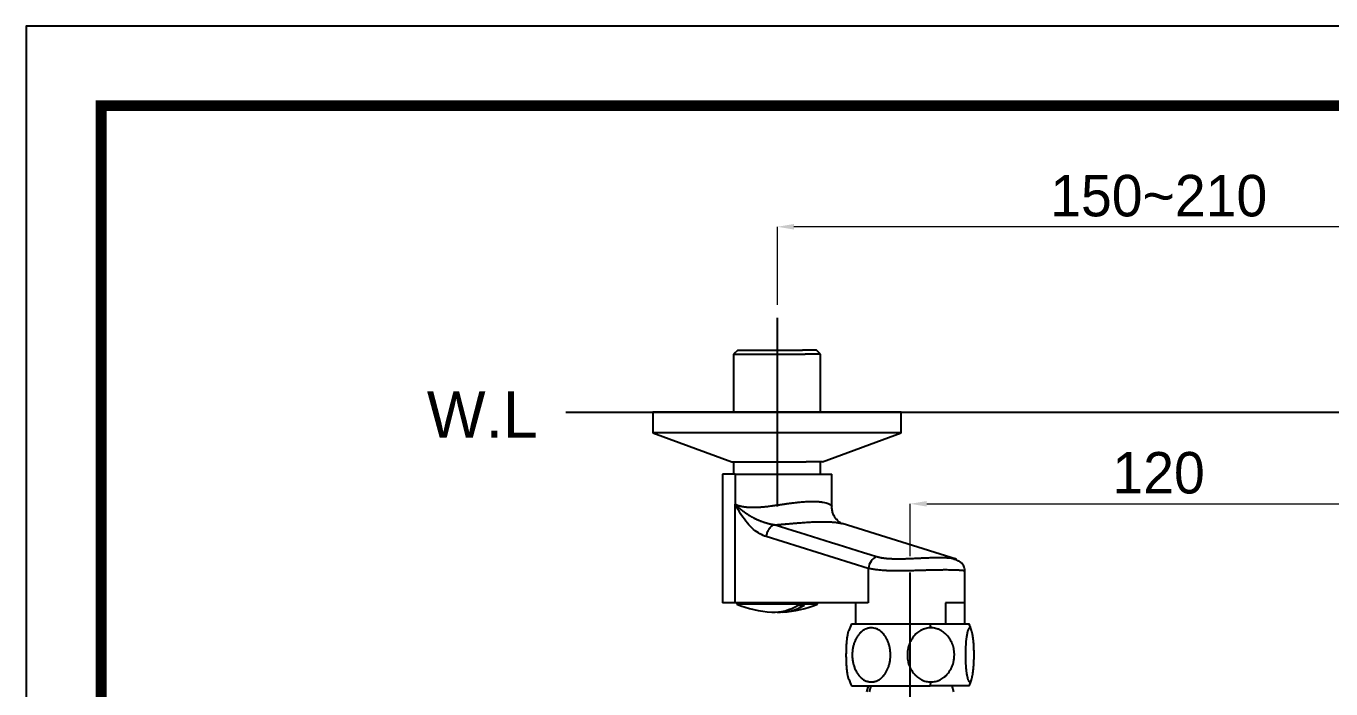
# Model space of a CAD drawing. Extents: x 0 to 1128, y 0 to 827.
# Drawn here: x 0 to 315.2, y 666.8 to 826.8 of the extents above; entities that cross this region are included whole.
import ezdxf

# ---------------------------------------------------------------- set-up
doc = ezdxf.new("R2010")
doc.units = 0
doc.header["$LTSCALE"] = 10
doc.header["$MEASUREMENT"] = 0
doc.header["$PDMODE"] = 3
doc.header["$PDSIZE"] = -10
doc.linetypes.add('CENTER2', pattern=[28.575, 19.05, -3.175, 3.175, -3.175])
doc.layers.get('0').update_dxf_attribs({"linetype": 'CONTINUOUS'})
doc.layers.get('DEFPOINTS').update_dxf_attribs({"linetype": 'CONTINUOUS'})
doc.layers.add('1', color=7, linetype='CONTINUOUS')
doc.layers.add('Cneter', color=1, linetype='CENTER2', lineweight=13)
doc.layers.add('치수선', color=7, linetype='CONTINUOUS', lineweight=20)
doc.styles.add('Daelim Dimension', font='')
doc.styles.get('Daelim Dimension').set_extended_font_data('나눔고딕')
doc.dimstyles.new('DEFAULT', dxfattribs={"dimscale": 2, "dimtxt": 2, "dimasz": 2, "dimexe": 0, "dimexo": 2, "dimgap": 1, "dimtad": 1, "dimdec": 1, "dimzin": 9, "dimdsep": 46, "dimtxsty": 'Daelim Dimension', "dimcen": 0.5, "dimclrd": 252, "dimclre": 252, "dimclrt": 3, "dimadec": 1, "dimazin": 0, "dimtfac": 1, "dimtdec": 1, "dimtix": 1, "dimtmove": 0, "dimatfit": 3, "dimfxl": 1, "dimtolj": 1, "dimtzin": 1, "dimlwd": 9, "dimlwe": 9, "dimarcsym": 0})

# ---------------------------------------------------------------- blocks, each defined once
blk = doc.blocks.new('*D0')
at = {"color": 5, "lineweight": 9, "ltscale": 0.5, "transparency": 16777216}
for p, q in [((181.46, 759.56), (181.46, 778.36)), ((361.68, 778.36), (185.46, 778.36)), ((365.68, 759.56), (365.68, 778.36))]:
    blk.add_line(p, q, dxfattribs=at)
at = {"color": 5, "ltscale": 0.5, "transparency": 16777216}
for points in [[(185.46, 779.03), (185.46, 777.7), (181.46, 778.36)], [(361.68, 779.03), (361.68, 777.7), (365.68, 778.36)]]:
    blk.add_solid(points, dxfattribs=at)
at = {"layer": 'DEFPOINTS', "color": 0, "ltscale": 0.5, "transparency": 16777216}
for p in [(181.46, 778.36), (181.46, 755.56), (365.68, 755.56)]:
    blk.add_point(p, dxfattribs=at)
at = {"color": 7, "lineweight": -3, "ltscale": 0.5, "transparency": 16777216, "insert": (273.57, 785.81), "char_height": 10, "attachment_point": 5, "style": 'Daelim Dimension'}
blk.add_mtext('\\A1;150~210', dxfattribs=at)
blk = doc.blocks.new('*D15')
at = {"color": 5, "lineweight": 9, "ltscale": 0.5, "transparency": 16777216}
for p, q in [((213.54, 698.88), (213.54, 711.49)), ((217.54, 711.49), (329.54, 711.49)), ((333.54, 698.88), (333.54, 711.49))]:
    blk.add_line(p, q, dxfattribs=at)
at = {"color": 5, "ltscale": 0.5, "transparency": 16777216}
for points in [[(217.54, 712.16), (217.54, 710.83), (213.54, 711.49)], [(329.54, 712.16), (329.54, 710.83), (333.54, 711.49)]]:
    blk.add_solid(points, dxfattribs=at)
at = {"layer": 'DEFPOINTS', "color": 0, "ltscale": 0.5, "transparency": 16777216}
for p in [(333.54, 711.49), (213.54, 694.88), (333.54, 694.88)]:
    blk.add_point(p, dxfattribs=at)
at = {"color": 7, "lineweight": -3, "ltscale": 0.5, "transparency": 16777216, "insert": (273.54, 718.92), "char_height": 10, "attachment_point": 5, "style": 'Daelim Dimension'}
blk.add_mtext('\\A1;120', dxfattribs=at)

msp = doc.modelspace()

# ---------------------------------------------------------------- linework, layer by layer
at = {"lineweight": -3, "ltscale": 0.5}
msp.add_line((130.38, 733.62), (814.45, 733.62), dxfattribs=at)
msp.add_lwpolyline([(0, 0), (1128.4, 0), (1128.4, 826.8), (0, 826.8)], close=True, dxfattribs=at)
at = {"color": 5, "linetype": 'ByBlock', "lineweight": -3, "const_width": 2.6}
msp.add_lwpolyline([(18.14, 35.4), (1110.14, 35.4), (1110.14, 807.6), (18.14, 807.6)], close=True, dxfattribs=at)
at = {"layer": '1', "color": 7, "linetype": 'Continuous', "lineweight": -3}
for p, q in [((171.9, 748.62), (170.9, 747.62)), ((170.9, 747.62), (170.9, 733.62)), ((170.9, 747.62), (188.15, 747.62)), ((171.9, 748.62), (187.51, 748.62)), ((190.9, 748.62), (187.51, 748.62)), ((191.9, 747.62), (188.15, 747.62)), ((191.9, 747.62), (190.9, 748.62)), ((191.9, 733.62), (191.9, 747.62)), ((151.4, 733.62), (151.4, 728.62)), ((211.4, 733.62), (151.4, 733.62)), ((211.4, 728.62), (211.4, 733.62)), ((151.4, 728.62), (170.45, 721.62)), ((200.69, 728.62), (151.4, 728.62)), ((192.35, 721.62), (211.4, 728.62)), ((211.4, 728.62), (200.69, 728.62)), ((168.2, 718.62), (168.2, 687.62)), ((171.29, 718.62), (168.2, 718.62)), ((170.45, 721.62), (188.44, 721.62)), ((170.9, 721.62), (170.9, 718.62)), ((171.29, 718.62), (171.29, 711.38)), ((171.29, 718.62), (194.6, 718.62)), ((192.35, 721.62), (188.44, 721.62)), ((191.9, 718.62), (191.9, 721.62)), ((194.6, 710.9), (194.6, 718.62)), ((171.29, 687.62), (171.29, 711.38)), ((224.62, 698.17), (197.1, 706.73)), ((203.43, 695.91), (178.73, 703.6)), ((203.43, 695.91), (203.43, 687.62)), ((226.74, 687.62), (226.74, 695.3)), ((171.29, 687.62), (168.2, 687.62)), ((203.43, 687.62), (171.29, 687.62)), ((171.65, 687.62), (171.65, 687.3)), ((187.67, 687.3), (171.65, 687.3)), ((187.67, 687.3), (187.67, 687.62)), ((191.15, 687.3), (187.67, 687.3)), ((191.15, 687.3), (191.15, 687.62)), ((200.34, 687.62), (200.34, 682.52)), ((222.03, 687.62), (222.03, 682.52)), ((226.74, 687.62), (222.03, 687.62)), ((226.74, 682.52), (226.74, 687.62)), ((199.34, 682.52), (227.74, 682.52)), ((199.34, 667.52), (218.4, 667.52)), ((203.43, 667.52), (202.99, 666.12)), ((204.04, 667.52), (203.63, 666.12)), ((227.74, 667.52), (218.4, 667.52)), ((224.09, 666.12), (223.65, 667.52))]:
    msp.add_line(p, q, dxfattribs=at)
for centre, radius, start, end in [((181.4, 710.32), 25, 247.0455, 267.0069), ((181.4, 710.32), 25, 272.9931, 292.9545), ((216.12, 675.02), 18.38, 155.9148, 161.2698), ((210.96, 675.02), 18.38, 18.7254, 24.0852), ((216.12, 675.02), 18.38, 198.6578, 204.0852), ((210.96, 675.02), 18.38, 335.9148, 341.3405)]:
    msp.add_arc(centre, radius, start, end, dxfattribs=at)
for centre, major_axis, ratio, start_param, end_param in [((205.73, 695.91), (-0.89, -2.86), 0.751168, 3.68543, 4.94199), ((180.64, 710.32), (0, -24.98), 0.642788, 6.249597, 6.656906), ((182.17, 710.32), (0, -24.98), 0.642788, 6.235466, 6.656906), ((181.4, 710.32), (0, 25), 0.642788, 3.516296, 3.542224), ((212.66, 675.02), (0, -18.38), 0.34202, 1.934165, 1.991162), ((212.66, 675.02), (0, -18.38), 0.34202, 1.150431, 1.207428)]:
    msp.add_ellipse(centre, major_axis=major_axis, ratio=ratio, start_param=start_param, end_param=end_param, dxfattribs=at)
for points, knots in [([(171.29, 711.38), (171.3, 711.37), (171.32, 711.36), (171.35, 711.35), (171.38, 711.34), (171.42, 711.32), (171.45, 711.31), (171.48, 711.3), (171.51, 711.28), (171.55, 711.27), (171.58, 711.26), (171.61, 711.25), (171.64, 711.24), (171.68, 711.22), (171.71, 711.21), (171.74, 711.2), (171.78, 711.19), (171.81, 711.18), (171.84, 711.17), (171.88, 711.15), (171.91, 711.14), (171.95, 711.13), (171.98, 711.12), (172.02, 711.11), (172.05, 711.1), (172.09, 711.09), (172.12, 711.08), (172.16, 711.07), (172.19, 711.06), (172.23, 711.05), (172.26, 711.04), (172.3, 711.03), (172.33, 711.02), (172.37, 711.01), (172.41, 711), (172.44, 710.99), (172.48, 710.98), (172.52, 710.97), (172.55, 710.96), (172.59, 710.96), (172.63, 710.95), (172.66, 710.94), (172.7, 710.93), (172.74, 710.92), (172.78, 710.91), (172.81, 710.91), (172.85, 710.9), (172.89, 710.89), (172.93, 710.88), (172.97, 710.87), (173.01, 710.87), (173.04, 710.86), (173.08, 710.85), (173.12, 710.85), (173.16, 710.84), (173.2, 710.83), (173.24, 710.83), (173.28, 710.82), (173.32, 710.81), (173.36, 710.81), (173.4, 710.8), (173.44, 710.79), (173.48, 710.79), (173.52, 710.78), (173.56, 710.78), (173.6, 710.77), (173.64, 710.77), (173.68, 710.76), (173.72, 710.75), (173.76, 710.75), (173.81, 710.74), (173.85, 710.74), (173.89, 710.74), (173.93, 710.73), (173.97, 710.73), (174.01, 710.72), (174.06, 710.72), (174.1, 710.71), (174.14, 710.71), (174.18, 710.71), (174.23, 710.7), (174.27, 710.7), (174.31, 710.7), (174.35, 710.69), (174.4, 710.69), (174.44, 710.69), (174.48, 710.68), (174.53, 710.68), (174.57, 710.68), (174.61, 710.67), (174.66, 710.67), (174.7, 710.67), (174.75, 710.67), (174.79, 710.67), (174.84, 710.66), (174.88, 710.66), (174.92, 710.66), (175.07, 710.65), (175.32, 710.65), (175.69, 710.65), (176.08, 710.66), (176.48, 710.67), (176.91, 710.69), (177.35, 710.72), (177.82, 710.76), (178.3, 710.8), (178.8, 710.85), (179.32, 710.91), (179.73, 710.97), (180.04, 711.01), (180.25, 711.03), (180.49, 711.07), (180.76, 711.11), (181.07, 711.15), (181.4, 711.2), (181.77, 711.25), (182.16, 711.3), (182.53, 711.36), (182.85, 711.41), (183.12, 711.44), (183.38, 711.48), (183.63, 711.52), (183.86, 711.55), (184.09, 711.58), (184.31, 711.61), (184.52, 711.64), (184.72, 711.67), (184.9, 711.69), (185.08, 711.71), (185.4, 711.75), (185.85, 711.81), (186.43, 711.87), (186.99, 711.93), (187.53, 711.98), (188.05, 712.01), (188.54, 712.04), (189.01, 712.07), (189.46, 712.08), (190.07, 712.08), (190.83, 712.07), (191.7, 712), (192.49, 711.89), (193.02, 711.78), (193.33, 711.69), (193.5, 711.64), (193.67, 711.58), (193.84, 711.51), (194, 711.44), (194.12, 711.38), (194.21, 711.33), (194.27, 711.29), (194.32, 711.26), (194.36, 711.23), (194.4, 711.19), (194.44, 711.17), (194.47, 711.14), (194.49, 711.11), (194.51, 711.09), (194.53, 711.07), (194.54, 711.05), (194.56, 711.03), (194.57, 711.01), (194.57, 710.99), (194.59, 710.97), (194.6, 710.94), (194.6, 710.91), (194.6, 710.9), (194.6, 710.89)], [0, 0, 0, 0, 0.001557, 0.003113, 0.004669, 0.006226, 0.007782, 0.009337, 0.010893, 0.012449, 0.014004, 0.015559, 0.017114, 0.01867, 0.020225, 0.02178, 0.023335, 0.024889, 0.026444, 0.027999, 0.029554, 0.031108, 0.032663, 0.034218, 0.035773, 0.037328, 0.038882, 0.040437, 0.041992, 0.043547, 0.045102, 0.046657, 0.048213, 0.049768, 0.051324, 0.052879, 0.054435, 0.055991, 0.057547, 0.059103, 0.060659, 0.062216, 0.063773, 0.06533, 0.066887, 0.068444, 0.070002, 0.07156, 0.073118, 0.074676, 0.076235, 0.077794, 0.079353, 0.080913, 0.082473, 0.084033, 0.085593, 0.087154, 0.088715, 0.090277, 0.091839, 0.093401, 0.094964, 0.096527, 0.098091, 0.099655, 0.101219, 0.102784, 0.104349, 0.105915, 0.107481, 0.109048, 0.110615, 0.112182, 0.11375, 0.115319, 0.116888, 0.118458, 0.120028, 0.121599, 0.12317, 0.124742, 0.126315, 0.127888, 0.129462, 0.131036, 0.132611, 0.134187, 0.135763, 0.13734, 0.138917, 0.140495, 0.142074, 0.143654, 0.145234, 0.146815, 0.148397, 0.149979, 0.162238, 0.174936, 0.188076, 0.201664, 0.215701, 0.230192, 0.245139, 0.260544, 0.27641, 0.292739, 0.309533, 0.315149, 0.321726, 0.329266, 0.337768, 0.347232, 0.357658, 0.369046, 0.381396, 0.394709, 0.403411, 0.411818, 0.41993, 0.427748, 0.435272, 0.4425, 0.449434, 0.456073, 0.462418, 0.468468, 0.474224, 0.479686, 0.499317, 0.518591, 0.53751, 0.556076, 0.574293, 0.592164, 0.609692, 0.626881, 0.643735, 0.68211, 0.722208, 0.764068, 0.807723, 0.818938, 0.831331, 0.844903, 0.859655, 0.875586, 0.892697, 0.900799, 0.908555, 0.915965, 0.923029, 0.929746, 0.936117, 0.942142, 0.94782, 0.953152, 0.958138, 0.962778, 0.967071, 0.971019, 0.97462, 0.977874, 0.987653, 0.997276, 1, 1, 1, 1]), ([(180.68, 706.4), (180.66, 706.4), (180.62, 706.41), (180.57, 706.41), (180.51, 706.42), (180.46, 706.43), (180.4, 706.44), (180.35, 706.45), (180.29, 706.46), (180.24, 706.47), (180.18, 706.48), (180.13, 706.49), (180.08, 706.5), (180.02, 706.51), (179.97, 706.52), (179.91, 706.53), (179.86, 706.54), (179.81, 706.55), (179.75, 706.57), (179.7, 706.58), (179.65, 706.59), (179.59, 706.6), (179.54, 706.61), (179.49, 706.63), (179.43, 706.64), (179.38, 706.65), (179.33, 706.67), (179.27, 706.68), (179.22, 706.69), (179.17, 706.71), (179.12, 706.72), (179.06, 706.74), (179.01, 706.75), (178.96, 706.76), (178.91, 706.78), (178.86, 706.79), (178.8, 706.81), (178.75, 706.82), (178.7, 706.84), (178.65, 706.86), (178.6, 706.87), (178.55, 706.89), (178.5, 706.9), (178.45, 706.92), (178.39, 706.94), (178.34, 706.95), (178.29, 706.97), (178.24, 706.98), (178.19, 707), (178.14, 707.02), (178.09, 707.04), (178.04, 707.05), (177.99, 707.07), (177.94, 707.09), (177.89, 707.11), (177.84, 707.12), (177.79, 707.14), (177.75, 707.16), (177.7, 707.18), (177.65, 707.2), (177.6, 707.22), (177.55, 707.23), (177.5, 707.25), (177.45, 707.27), (177.41, 707.29), (177.36, 707.31), (177.31, 707.33), (177.26, 707.35), (177.21, 707.37), (177.17, 707.39), (177.12, 707.41), (177.07, 707.43), (177.02, 707.45), (176.98, 707.47), (176.93, 707.49), (176.88, 707.51), (176.84, 707.53), (176.79, 707.55), (176.74, 707.57), (176.7, 707.59), (176.65, 707.61), (176.61, 707.63), (176.56, 707.65), (176.51, 707.67), (176.47, 707.7), (176.42, 707.72), (176.38, 707.74), (176.33, 707.76), (176.29, 707.78), (176.24, 707.8), (176.2, 707.82), (176.15, 707.85), (176.11, 707.87), (176.07, 707.89), (176.02, 707.91), (175.98, 707.93), (175.93, 707.96), (175.86, 707.99), (175.75, 708.05), (175.61, 708.13), (175.46, 708.21), (175.3, 708.29), (175.14, 708.39), (174.97, 708.48), (174.79, 708.59), (174.6, 708.7), (174.4, 708.83), (174.2, 708.96), (174, 709.09), (173.8, 709.23), (173.6, 709.37), (173.42, 709.51), (173.23, 709.64), (173.08, 709.76), (172.95, 709.86), (172.85, 709.94), (172.75, 710.02), (172.65, 710.1), (172.55, 710.19), (172.45, 710.27), (172.36, 710.35), (172.26, 710.44), (172.17, 710.52), (172.07, 710.61), (171.98, 710.69), (171.89, 710.78), (171.8, 710.86), (171.71, 710.95), (171.63, 711.03), (171.54, 711.12), (171.46, 711.2), (171.37, 711.29), (171.32, 711.35), (171.29, 711.38)], [0, 0, 0, 0, 0.005104, 0.010203, 0.015297, 0.020387, 0.025472, 0.030552, 0.035627, 0.040698, 0.045763, 0.050823, 0.055878, 0.060928, 0.065972, 0.071011, 0.076045, 0.081073, 0.086096, 0.091113, 0.096125, 0.101132, 0.106133, 0.111128, 0.116118, 0.121102, 0.126081, 0.131053, 0.13602, 0.140981, 0.145937, 0.150886, 0.155829, 0.160767, 0.165698, 0.170624, 0.175543, 0.180456, 0.185363, 0.190263, 0.195157, 0.200045, 0.204927, 0.209802, 0.21467, 0.219532, 0.224387, 0.229236, 0.234079, 0.238914, 0.243743, 0.248565, 0.253381, 0.258189, 0.262991, 0.267786, 0.272574, 0.277355, 0.28213, 0.286897, 0.291657, 0.29641, 0.301156, 0.305895, 0.310627, 0.315351, 0.320069, 0.324779, 0.329482, 0.334178, 0.338867, 0.343548, 0.348222, 0.352888, 0.357547, 0.362199, 0.366843, 0.37148, 0.376109, 0.380731, 0.385345, 0.389952, 0.394551, 0.399142, 0.403725, 0.408301, 0.412869, 0.417429, 0.421982, 0.426526, 0.431063, 0.435592, 0.440113, 0.444626, 0.449131, 0.453627, 0.458116, 0.462597, 0.476536, 0.491325, 0.506971, 0.523479, 0.540853, 0.559099, 0.578223, 0.598229, 0.619124, 0.642432, 0.665322, 0.687789, 0.709827, 0.731431, 0.752597, 0.773319, 0.785683, 0.798003, 0.810277, 0.822505, 0.834686, 0.846819, 0.858903, 0.870939, 0.882926, 0.894863, 0.906752, 0.91859, 0.930378, 0.942114, 0.953798, 0.96543, 0.977008, 0.988532, 1, 1, 1, 1]), ([(196.83, 706.81), (196.83, 706.81), (196.82, 706.82), (196.62, 706.93), (196.25, 707.2), (195.79, 707.64), (195.33, 708.26), (194.93, 709.03), (194.67, 709.92), (194.61, 710.56), (194.6, 710.89)], [0, 0, 0, 0, 0.060715, 0.210571, 0.352909, 0.489644, 0.622333, 0.751804, 0.877989, 1, 1, 1, 1]), ([(180.68, 706.4), (180.55, 706.35), (180.44, 706.29), (180.2, 706.15), (180.09, 706.07), (179.87, 705.89), (179.77, 705.79), (179.57, 705.57), (179.48, 705.45), (179.3, 705.21), (179.22, 705.07), (179.08, 704.8), (179.01, 704.66), (178.9, 704.36), (178.85, 704.21), (178.78, 703.91), (178.75, 703.75), (178.73, 703.6)], [0, 0, 0, 0, 0.125, 0.125, 0.25, 0.25, 0.375, 0.375, 0.5, 0.5, 0.625, 0.625, 0.75, 0.75, 0.875, 0.875, 1, 1, 1, 1]), ([(180.68, 706.4), (180.7, 706.4), (180.74, 706.4), (180.8, 706.41), (180.85, 706.41), (180.91, 706.42), (180.97, 706.42), (181.03, 706.43), (181.09, 706.43), (181.14, 706.43), (181.2, 706.44), (181.26, 706.44), (181.31, 706.45), (181.36, 706.45), (181.42, 706.46), (181.47, 706.46), (181.53, 706.47), (181.58, 706.47), (181.63, 706.47), (181.68, 706.48), (181.73, 706.48), (181.78, 706.49), (181.83, 706.49), (181.88, 706.49), (181.93, 706.5), (181.98, 706.5), (182.02, 706.51), (182.07, 706.51), (182.12, 706.51), (182.16, 706.52), (182.21, 706.52), (182.25, 706.53), (182.3, 706.53), (182.34, 706.53), (182.39, 706.54), (182.43, 706.54), (182.47, 706.54), (182.51, 706.55), (182.55, 706.55), (182.59, 706.55), (182.63, 706.56), (182.67, 706.56), (182.71, 706.57), (182.75, 706.57), (182.79, 706.57), (182.83, 706.57), (182.86, 706.58), (182.9, 706.58), (182.93, 706.58), (182.97, 706.59), (183, 706.59), (183.04, 706.59), (183.07, 706.6), (183.1, 706.6), (183.14, 706.6), (183.17, 706.6), (183.2, 706.61), (183.23, 706.61), (183.26, 706.61), (183.29, 706.61), (183.32, 706.62), (183.35, 706.62), (183.38, 706.62), (183.41, 706.62), (183.43, 706.63), (183.46, 706.63), (183.48, 706.63), (183.51, 706.63), (183.54, 706.64), (183.56, 706.64), (183.58, 706.64), (183.61, 706.64), (183.63, 706.64), (183.65, 706.65), (183.67, 706.65), (183.7, 706.65), (183.72, 706.65), (183.74, 706.65), (183.76, 706.66), (183.77, 706.66), (183.79, 706.66), (183.81, 706.66), (183.83, 706.66), (183.85, 706.66), (183.86, 706.66), (183.88, 706.67), (183.89, 706.67), (183.91, 706.67), (183.92, 706.67), (183.94, 706.67), (183.95, 706.67), (183.96, 706.67), (183.97, 706.67), (183.99, 706.68), (184, 706.68), (184.01, 706.68), (184.02, 706.68), (184.11, 706.69), (184.29, 706.7), (184.54, 706.72), (184.79, 706.74), (185.04, 706.77), (185.28, 706.79), (185.51, 706.81), (185.74, 706.82), (185.96, 706.84), (186.17, 706.86), (186.38, 706.88), (186.59, 706.89), (186.79, 706.91), (186.98, 706.92), (187.34, 706.95), (187.87, 706.99), (188.54, 707.04), (189.18, 707.07), (189.8, 707.11), (190.38, 707.13), (190.94, 707.15), (191.47, 707.17), (191.98, 707.18), (192.52, 707.18), (193.09, 707.18), (193.67, 707.16), (194.23, 707.14), (194.77, 707.1), (195.27, 707.06), (195.74, 707), (196.13, 706.95), (196.46, 706.89), (196.68, 706.84), (196.8, 706.81), (196.83, 706.8)], [0, 0, 0, 0, 0.002987, 0.005948, 0.008881, 0.011786, 0.014665, 0.017516, 0.02034, 0.023137, 0.025906, 0.028649, 0.031364, 0.034053, 0.036714, 0.039348, 0.041955, 0.044536, 0.047089, 0.049615, 0.052114, 0.054587, 0.057032, 0.059451, 0.061843, 0.064208, 0.066546, 0.068857, 0.071141, 0.073399, 0.07563, 0.077835, 0.080012, 0.082163, 0.084288, 0.086385, 0.088456, 0.090501, 0.092519, 0.09451, 0.096475, 0.098413, 0.100325, 0.10221, 0.104069, 0.105901, 0.107707, 0.109486, 0.111239, 0.112965, 0.114666, 0.116339, 0.117987, 0.119607, 0.121202, 0.12277, 0.124312, 0.125828, 0.127317, 0.12878, 0.130217, 0.131627, 0.133011, 0.134369, 0.135701, 0.137006, 0.138285, 0.139538, 0.140765, 0.141965, 0.14314, 0.144288, 0.14541, 0.146506, 0.147575, 0.148619, 0.149636, 0.150627, 0.151592, 0.152531, 0.153443, 0.15433, 0.155191, 0.156025, 0.156833, 0.157615, 0.158371, 0.159101, 0.159805, 0.160483, 0.161135, 0.16176, 0.16236, 0.162934, 0.163481, 0.164002, 0.164498, 0.164967, 0.17784, 0.190454, 0.20281, 0.214911, 0.226756, 0.238347, 0.249686, 0.260772, 0.271607, 0.282191, 0.292525, 0.30261, 0.312447, 0.322035, 0.357994, 0.393068, 0.427273, 0.460619, 0.493119, 0.524665, 0.555966, 0.587031, 0.617866, 0.657525, 0.698017, 0.73936, 0.781573, 0.824681, 0.868706, 0.913671, 0.948306, 0.986004, 1, 1, 1, 1]), ([(196.83, 706.8), (196.89, 706.79), (196.99, 706.76), (197.08, 706.73), (197.11, 706.72)], [0, 0, 0, 0, 0.593097, 1, 1, 1, 1]), ([(224.62, 698.16), (224.62, 698.16), (224.61, 698.17), (224.58, 698.18), (224.52, 698.19), (224.4, 698.22), (224.25, 698.24), (224.1, 698.27), (223.98, 698.28), (223.86, 698.3), (223.74, 698.31), (223.61, 698.33), (223.49, 698.34), (223.28, 698.36), (222.96, 698.39), (222.52, 698.41), (222.05, 698.44), (221.54, 698.45), (221.02, 698.46), (220.48, 698.47), (219.91, 698.46), (219.3, 698.45), (218.65, 698.44), (217.96, 698.41), (217.23, 698.39), (216.57, 698.36), (215.99, 698.33), (215.47, 698.3), (214.89, 698.28), (214.35, 698.25), (213.88, 698.23), (213.5, 698.21), (213.17, 698.2), (212.88, 698.19), (212.63, 698.18), (212.42, 698.17), (212.26, 698.17), (212.08, 698.16), (211.87, 698.16), (211.63, 698.15), (211.4, 698.15), (211.19, 698.15), (210.99, 698.14), (210.81, 698.14), (210.64, 698.14), (210.48, 698.14), (210.31, 698.14), (210.15, 698.14), (209.99, 698.15), (209.84, 698.15), (209.7, 698.15), (209.57, 698.15), (209.45, 698.16), (209.31, 698.16), (209.14, 698.17), (208.95, 698.18), (208.74, 698.19), (208.51, 698.2), (208.24, 698.22), (207.92, 698.25), (207.59, 698.28), (207.27, 698.32), (206.98, 698.36), (206.77, 698.39), (206.64, 698.41), (206.57, 698.43), (206.51, 698.44), (206.44, 698.45), (206.38, 698.46), (206.31, 698.47), (206.25, 698.49), (206.19, 698.5), (206.12, 698.52), (206.06, 698.53), (206, 698.54), (205.93, 698.56), (205.87, 698.58), (205.81, 698.59), (205.75, 698.61), (205.68, 698.62), (205.62, 698.64), (205.56, 698.66), (205.5, 698.68), (205.44, 698.69), (205.4, 698.71), (205.38, 698.71)], [0, 0, 0, 0, 0.002276, 0.013254, 0.030789, 0.054929, 0.085741, 0.099959, 0.113571, 0.126573, 0.138963, 0.150737, 0.16189, 0.172421, 0.203969, 0.234798, 0.264885, 0.294213, 0.322767, 0.35053, 0.378292, 0.406845, 0.436173, 0.46626, 0.49709, 0.528639, 0.547476, 0.568213, 0.590832, 0.615313, 0.631539, 0.646093, 0.658986, 0.670225, 0.679818, 0.687773, 0.694094, 0.698787, 0.708731, 0.718123, 0.726966, 0.735262, 0.743014, 0.750222, 0.75689, 0.763018, 0.76997, 0.7766, 0.78291, 0.788899, 0.794569, 0.799921, 0.804954, 0.809671, 0.817183, 0.825385, 0.834275, 0.843851, 0.854112, 0.87003, 0.885305, 0.899944, 0.913954, 0.927339, 0.930573, 0.933829, 0.937109, 0.94041, 0.943735, 0.947082, 0.950451, 0.953844, 0.957258, 0.960696, 0.964156, 0.967638, 0.971144, 0.974672, 0.978222, 0.981795, 0.985391, 0.989009, 0.99265, 0.996314, 1, 1, 1, 1]), ([(222.43, 698.71), (222.44, 698.71), (222.46, 698.7), (222.49, 698.69), (222.52, 698.68), (222.55, 698.67), (222.58, 698.67), (222.61, 698.66), (222.64, 698.65), (222.67, 698.64), (222.7, 698.63), (222.72, 698.62), (222.75, 698.61), (222.78, 698.6), (222.81, 698.59), (222.84, 698.59), (222.87, 698.58), (222.9, 698.57), (222.92, 698.56), (222.95, 698.55), (222.98, 698.54), (223.01, 698.54), (223.03, 698.53), (223.06, 698.52), (223.09, 698.51), (223.12, 698.5), (223.14, 698.5), (223.17, 698.49), (223.19, 698.48), (223.22, 698.47), (223.25, 698.47), (223.27, 698.46), (223.3, 698.45), (223.32, 698.45), (223.35, 698.44), (223.37, 698.43), (223.4, 698.42), (223.42, 698.42), (223.45, 698.41), (223.47, 698.4), (223.49, 698.4), (223.52, 698.39), (223.54, 698.38), (223.56, 698.38), (223.59, 698.37), (223.61, 698.37), (223.63, 698.36), (223.65, 698.35), (223.68, 698.35), (223.7, 698.34), (223.72, 698.34), (223.74, 698.33), (223.76, 698.33), (223.78, 698.32), (223.81, 698.31), (223.83, 698.31), (223.85, 698.3), (223.87, 698.3), (223.89, 698.29), (223.91, 698.29), (223.93, 698.28), (223.95, 698.28), (223.96, 698.27), (223.98, 698.27), (224, 698.27), (224.02, 698.26), (224.04, 698.26), (224.06, 698.25), (224.07, 698.25), (224.09, 698.24), (224.11, 698.24), (224.13, 698.24), (224.14, 698.23), (224.16, 698.23), (224.18, 698.22), (224.19, 698.22), (224.25, 698.21), (224.34, 698.19), (224.46, 698.17), (224.55, 698.15), (224.62, 698.14), (224.66, 698.14), (224.66, 698.15), (224.64, 698.16), (224.62, 698.16)], [0, 0, 0, 0, 0.006296, 0.012598, 0.018905, 0.025217, 0.031535, 0.037859, 0.044188, 0.050523, 0.056863, 0.063209, 0.06956, 0.075917, 0.082279, 0.088647, 0.09502, 0.101399, 0.107784, 0.114174, 0.12057, 0.126971, 0.133378, 0.139791, 0.146209, 0.152633, 0.159062, 0.165497, 0.171938, 0.178384, 0.184836, 0.191293, 0.197756, 0.204225, 0.210699, 0.217179, 0.223665, 0.230156, 0.236653, 0.243156, 0.249664, 0.256178, 0.262698, 0.269224, 0.275756, 0.282293, 0.288837, 0.295386, 0.301941, 0.308503, 0.31507, 0.321643, 0.328223, 0.334809, 0.341401, 0.347999, 0.354603, 0.361214, 0.367831, 0.374454, 0.381084, 0.38772, 0.394362, 0.401011, 0.407666, 0.414329, 0.420997, 0.427672, 0.434354, 0.441043, 0.447738, 0.45444, 0.461149, 0.467865, 0.474587, 0.481317, 0.488053, 0.549741, 0.61553, 0.68546, 0.759585, 0.837949, 0.920604, 1, 1, 1, 1]), ([(226.74, 695.29), (226.74, 695.4), (226.73, 695.6), (226.67, 696.01), (226.5, 696.5), (226.2, 696.96), (225.73, 697.41), (225.01, 697.81), (223.96, 698.19), (223.06, 698.5), (222.54, 698.66)], [0, 0, 0, 0, 0.032584, 0.066437, 0.14291, 0.236869, 0.35066, 0.533144, 0.749428, 1, 1, 1, 1]), ([(226.74, 695.29), (226.74, 695.3), (226.74, 695.3), (226.73, 695.3), (226.73, 695.3), (226.71, 695.3), (226.71, 695.3), (226.7, 695.3), (226.7, 695.3), (226.7, 695.31), (226.7, 695.31), (226.7, 695.31), (226.7, 695.31), (226.7, 695.31), (226.7, 695.31), (226.7, 695.31), (226.7, 695.31), (226.7, 695.31), (226.69, 695.31), (226.69, 695.31), (226.67, 695.31), (226.65, 695.31), (226.62, 695.32), (226.6, 695.33), (226.54, 695.33), (226.5, 695.34), (226.41, 695.35), (226.36, 695.36), (226.22, 695.37), (226.15, 695.38), (225.96, 695.39), (225.85, 695.4), (225.65, 695.42), (225.58, 695.42), (225.47, 695.43), (225.41, 695.43), (225.34, 695.44), (225.31, 695.44), (225.29, 695.44), (225.28, 695.44), (225.27, 695.44), (225.27, 695.44), (225.27, 695.44), (225.27, 695.44), (225.27, 695.44), (225.27, 695.44), (225.27, 695.44), (225.27, 695.44), (225.04, 695.45), (224.8, 695.47), (224.28, 695.49), (224.01, 695.5), (223.46, 695.51), (223.18, 695.51), (222.6, 695.52), (222.32, 695.52), (221.74, 695.52), (221.43, 695.52), (220.76, 695.51), (220.41, 695.51), (219.65, 695.5), (219.25, 695.49), (218.61, 695.47), (218.39, 695.47), (218.05, 695.46), (217.88, 695.45), (217.68, 695.45), (217.58, 695.44), (217.52, 695.44), (217.5, 695.44), (217.49, 695.44), (217.48, 695.44), (217.48, 695.44), (217.47, 695.44), (217.47, 695.44), (217.47, 695.44), (217.47, 695.44), (217.47, 695.44), (217.47, 695.44), (217.12, 695.43), (216.77, 695.42), (216.12, 695.4), (215.81, 695.39), (215.22, 695.38), (214.95, 695.37), (214.44, 695.36), (214.2, 695.35), (213.77, 695.34), (213.57, 695.33), (213.21, 695.33), (213.05, 695.32), (212.77, 695.31), (212.65, 695.31), (212.5, 695.31), (212.46, 695.31), (212.4, 695.31), (212.37, 695.31), (212.34, 695.31), (212.32, 695.31), (212.32, 695.31), (212.31, 695.31), (212.31, 695.31), (212.31, 695.31), (212.31, 695.31), (212.31, 695.31), (212.31, 695.31), (212.31, 695.31), (212.31, 695.31), (212.31, 695.31), (211.83, 695.3), (211.36, 695.29), (210.46, 695.29), (210.03, 695.3), (209.21, 695.31), (208.82, 695.32), (208.26, 695.34), (208.08, 695.35), (207.81, 695.36), (207.68, 695.37), (207.53, 695.38), (207.46, 695.38), (207.42, 695.38), (207.41, 695.38), (207.4, 695.38), (207.39, 695.38), (207.39, 695.38), (207.39, 695.38), (207.39, 695.38), (207.39, 695.38), (207.01, 695.41), (206.63, 695.44), (205.92, 695.5), (205.57, 695.54), (204.91, 695.63), (204.59, 695.68), (203.99, 695.79), (203.7, 695.85), (203.43, 695.91)], [0, 0, 0, 0, 0.010118, 0.010118, 0.020219, 0.025269, 0.027794, 0.029057, 0.029688, 0.030004, 0.030162, 0.030241, 0.03028, 0.0303, 0.03031, 0.030314, 0.030314, 0.030319, 0.030319, 0.050521, 0.050521, 0.070723, 0.070723, 0.090924, 0.090924, 0.111126, 0.111126, 0.131328, 0.131328, 0.151529, 0.151529, 0.171731, 0.171731, 0.181832, 0.181832, 0.186882, 0.189408, 0.19067, 0.191302, 0.191617, 0.191775, 0.191854, 0.191893, 0.191913, 0.191923, 0.191928, 0.191928, 0.191933, 0.191933, 0.232336, 0.232336, 0.27274, 0.27274, 0.313143, 0.313143, 0.353546, 0.353546, 0.39395, 0.39395, 0.434353, 0.434353, 0.474756, 0.474756, 0.494958, 0.494958, 0.505059, 0.510109, 0.512634, 0.513897, 0.514528, 0.514844, 0.515002, 0.515081, 0.51512, 0.51514, 0.51515, 0.515155, 0.515155, 0.51516, 0.51516, 0.535361, 0.535361, 0.555563, 0.555563, 0.575765, 0.575765, 0.595966, 0.595966, 0.616168, 0.616168, 0.63637, 0.63637, 0.656571, 0.656571, 0.666672, 0.666672, 0.671723, 0.674248, 0.675511, 0.676142, 0.676457, 0.676615, 0.676694, 0.676734, 0.676753, 0.676763, 0.676768, 0.676768, 0.676773, 0.676773, 0.717176, 0.717176, 0.75758, 0.75758, 0.797983, 0.797983, 0.818185, 0.818185, 0.828286, 0.833336, 0.835861, 0.837124, 0.837755, 0.838071, 0.838229, 0.838308, 0.838347, 0.838347, 0.838387, 0.838387, 0.87879, 0.87879, 0.919193, 0.919193, 0.959597, 0.959597, 1, 1, 1, 1]), ([(198.71, 669.12), (198.71, 669.14), (198.7, 669.17), (198.68, 669.22), (198.68, 669.24), (198.66, 669.28), (198.64, 669.35), (198.62, 669.42), (198.59, 669.57), (198.54, 669.78), (198.49, 670.02), (198.46, 670.2), (198.45, 670.26), (198.43, 670.36), (198.42, 670.39), (198.41, 670.46), (198.39, 670.63), (198.36, 670.8), (198.33, 671.08), (198.29, 671.38), (198.26, 671.68), (198.24, 671.92), (198.23, 672), (198.22, 672.12), (198.22, 672.16), (198.21, 672.25), (198.2, 672.45), (198.19, 672.66), (198.17, 672.99), (198.15, 673.33), (198.14, 673.68), (198.13, 673.94), (198.13, 674.03), (198.12, 674.16), (198.12, 674.21), (198.12, 674.3), (198.12, 674.52), (198.11, 674.92), (198.12, 675.45), (198.12, 675.8), (198.13, 676.15), (198.14, 676.33), (198.14, 676.54), (198.15, 676.59), (198.15, 676.67), (198.15, 676.8), (198.16, 676.93), (198.17, 677.19), (198.19, 677.52), (198.22, 677.85), (198.24, 678.16), (198.26, 678.32), (198.28, 678.55), (198.29, 678.63), (198.31, 678.78), (198.31, 678.85), (198.34, 679.07), (198.38, 679.36), (198.42, 679.62), (198.46, 679.87), (198.48, 679.99), (198.52, 680.17), (198.54, 680.25), (198.55, 680.34), (198.57, 680.39), (198.57, 680.42), (198.6, 680.55), (198.65, 680.72), (198.7, 680.87), (198.72, 680.93)], [0, 0, 0, 0, 0.010952, 0.010952, 0.020201, 0.020201, 0.029451, 0.04795, 0.04795, 0.084949, 0.121948, 0.121948, 0.140447, 0.140447, 0.149697, 0.149697, 0.158946, 0.195945, 0.195945, 0.232944, 0.269942, 0.269942, 0.288442, 0.288442, 0.297691, 0.297691, 0.306941, 0.34394, 0.34394, 0.380938, 0.417937, 0.417937, 0.436436, 0.436436, 0.445686, 0.445686, 0.454936, 0.491934, 0.528933, 0.565932, 0.565932, 0.60293, 0.60293, 0.61218, 0.61218, 0.62143, 0.639929, 0.639929, 0.676928, 0.713926, 0.713926, 0.750925, 0.750925, 0.769424, 0.769424, 0.787924, 0.787924, 0.824922, 0.861921, 0.861921, 0.89892, 0.89892, 0.917419, 0.926669, 0.926669, 0.935918, 0.935918, 0.972917, 1, 1, 1, 1]), ([(207.25, 670.17), (207.39, 670.35), (207.53, 670.55), (207.78, 670.95), (207.89, 671.17), (208.05, 671.5), (208.1, 671.61), (208.17, 671.78), (208.21, 671.87), (208.24, 671.96), (208.26, 672.02), (208.27, 672.05), (208.37, 672.32), (208.44, 672.56), (208.57, 673.05), (208.62, 673.3), (208.69, 673.69), (208.7, 673.81), (208.73, 674.01), (208.73, 674.07), (208.75, 674.2), (208.75, 674.27), (208.78, 674.6), (208.79, 674.86), (208.78, 675.38), (208.77, 675.64), (208.73, 676.02), (208.71, 676.15), (208.69, 676.35), (208.68, 676.41), (208.66, 676.51), (208.66, 676.54), (208.65, 676.6), (208.59, 676.89), (208.53, 677.17), (208.39, 677.66), (208.31, 677.9), (208.18, 678.25), (208.13, 678.36), (208.06, 678.53), (208.03, 678.59), (207.99, 678.67), (207.98, 678.7), (207.95, 678.76), (207.83, 679), (207.69, 679.24), (207.43, 679.63), (207.3, 679.82), (207.08, 680.09), (207, 680.17), (206.88, 680.3), (206.84, 680.34), (206.78, 680.4), (206.76, 680.42), (206.72, 680.45), (206.7, 680.47), (206.52, 680.64), (206.35, 680.78), (205.99, 681.02), (205.81, 681.13), (205.53, 681.26), (205.43, 681.3), (205.29, 681.36), (205.24, 681.37), (205.14, 681.4), (205.09, 681.42), (204.85, 681.49), (204.65, 681.52), (204.25, 681.56), (204.05, 681.56), (203.83, 681.54), (203.8, 681.53), (203.75, 681.53), (203.67, 681.52), (203.6, 681.51), (203.45, 681.48), (203.35, 681.46), (203.06, 681.37), (202.87, 681.3), (202.63, 681.19), (202.56, 681.15), (202.49, 681.11), (202.45, 681.09), (202.42, 681.08), (202.31, 681.01), (202.22, 680.95), (201.95, 680.77), (201.78, 680.63), (201.54, 680.4), (201.46, 680.32), (201.34, 680.2), (201.3, 680.16), (201.23, 680.07), (201.19, 680.03), (201, 679.8), (200.87, 679.61), (200.61, 679.22), (200.49, 679.01), (200.35, 678.73), (200.31, 678.65), (200.27, 678.56), (200.25, 678.51), (200.23, 678.48), (200.17, 678.34), (200.12, 678.22), (199.99, 677.87), (199.91, 677.63), (199.78, 677.14), (199.72, 676.89), (199.66, 676.57), (199.65, 676.5), (199.63, 676.38), (199.6, 676.18), (199.58, 675.99), (199.54, 675.6), (199.53, 675.33), (199.53, 675.07)], [0, 0, 0, 0, 0.03125, 0.03125, 0.0625, 0.0625, 0.078125, 0.078125, 0.085938, 0.089844, 0.089844, 0.09375, 0.09375, 0.125, 0.125, 0.15625, 0.15625, 0.171875, 0.171875, 0.179687, 0.179687, 0.1875, 0.1875, 0.21875, 0.21875, 0.25, 0.25, 0.265625, 0.265625, 0.273437, 0.273437, 0.277344, 0.277344, 0.28125, 0.3125, 0.3125, 0.34375, 0.34375, 0.359375, 0.359375, 0.367187, 0.367187, 0.371094, 0.371094, 0.375, 0.40625, 0.40625, 0.4375, 0.4375, 0.453125, 0.453125, 0.460937, 0.460937, 0.464844, 0.464844, 0.46875, 0.46875, 0.5, 0.5, 0.53125, 0.53125, 0.546875, 0.546875, 0.554687, 0.554687, 0.5625, 0.5625, 0.59375, 0.59375, 0.625, 0.625, 0.628906, 0.628906, 0.632812, 0.640625, 0.640625, 0.65625, 0.65625, 0.6875, 0.6875, 0.695312, 0.699219, 0.699219, 0.703125, 0.703125, 0.71875, 0.71875, 0.75, 0.75, 0.765625, 0.765625, 0.773437, 0.773437, 0.78125, 0.78125, 0.8125, 0.8125, 0.84375, 0.84375, 0.851562, 0.855469, 0.855469, 0.859375, 0.859375, 0.875, 0.875, 0.90625, 0.90625, 0.9375, 0.9375, 0.945312, 0.945312, 0.953125, 0.96875, 0.96875, 1, 1, 1, 1]), ([(218.54, 681.55), (218.34, 681.55), (218.15, 681.54), (217.76, 681.5), (217.38, 681.43), (217.01, 681.32), (216.78, 681.23), (216.74, 681.22), (216.65, 681.18), (216.6, 681.16), (216.46, 681.1), (216.38, 681.06), (216.11, 680.93), (215.94, 680.83), (215.61, 680.62), (215.45, 680.51), (215.22, 680.32), (215.15, 680.26), (215, 680.12), (214.92, 680.06), (214.71, 679.85), (214.57, 679.7), (214.32, 679.39), (214.2, 679.23), (214.03, 678.98), (213.97, 678.9), (213.89, 678.77), (213.86, 678.72), (213.81, 678.64), (213.79, 678.59), (213.66, 678.37), (213.57, 678.19), (213.41, 677.82), (213.26, 677.44), (213.14, 677.05), (213.07, 676.8), (213.06, 676.75), (213.04, 676.65), (213.01, 676.5), (212.98, 676.35), (212.93, 676.04), (212.88, 675.63), (212.86, 675.23), (212.86, 674.92), (212.86, 674.81), (212.87, 674.66), (212.87, 674.61), (212.88, 674.5), (212.88, 674.45), (212.9, 674.2), (212.93, 673.99), (213, 673.59), (213.04, 673.39), (213.14, 672.99), (213.2, 672.8), (213.3, 672.51), (213.33, 672.41), (213.39, 672.27), (213.41, 672.22), (213.45, 672.13), (213.47, 672.08), (213.57, 671.85), (213.76, 671.48), (213.97, 671.14), (214.2, 670.81), (214.32, 670.65), (214.51, 670.42), (214.58, 670.35), (214.68, 670.24), (214.71, 670.2), (214.78, 670.13), (214.82, 670.09), (215, 669.92), (215.14, 669.79), (215.45, 669.54), (215.61, 669.42), (215.94, 669.21), (216.11, 669.12), (216.33, 669.01), (216.37, 668.98), (216.46, 668.94), (216.6, 668.88), (216.73, 668.83), (217.01, 668.73), (217.19, 668.67), (217.57, 668.58), (217.76, 668.55), (218, 668.52), (218.05, 668.51), (218.14, 668.51), (218.19, 668.5), (218.34, 668.49), (218.44, 668.49), (218.54, 668.49)], [0, 0, 0, 0, 0.03125, 0.03125, 0.0625, 0.09375, 0.09375, 0.101562, 0.101562, 0.109375, 0.109375, 0.125, 0.125, 0.15625, 0.15625, 0.1875, 0.1875, 0.203125, 0.203125, 0.21875, 0.21875, 0.25, 0.25, 0.28125, 0.28125, 0.296875, 0.296875, 0.304687, 0.304687, 0.3125, 0.3125, 0.34375, 0.34375, 0.375, 0.40625, 0.40625, 0.414062, 0.414062, 0.421875, 0.4375, 0.4375, 0.46875, 0.5, 0.5, 0.515625, 0.515625, 0.523437, 0.523437, 0.53125, 0.53125, 0.5625, 0.5625, 0.59375, 0.59375, 0.625, 0.625, 0.640625, 0.640625, 0.648437, 0.648437, 0.65625, 0.65625, 0.6875, 0.71875, 0.71875, 0.75, 0.75, 0.765625, 0.765625, 0.773437, 0.773437, 0.78125, 0.78125, 0.8125, 0.8125, 0.84375, 0.84375, 0.875, 0.875, 0.882812, 0.882812, 0.890625, 0.90625, 0.90625, 0.9375, 0.9375, 0.96875, 0.96875, 0.976562, 0.976562, 0.984375, 0.984375, 1, 1, 1, 1]), ([(218.54, 668.49), (218.73, 668.49), (218.92, 668.5), (219.31, 668.55), (219.69, 668.62), (220.06, 668.73), (220.29, 668.81), (220.33, 668.83), (220.43, 668.86), (220.47, 668.88), (220.61, 668.94), (220.69, 668.98), (220.96, 669.11), (221.13, 669.21), (221.46, 669.42), (221.62, 669.54), (221.85, 669.72), (221.92, 669.79), (222.07, 669.92), (222.15, 669.99), (222.36, 670.2), (222.5, 670.35), (222.75, 670.65), (222.87, 670.81), (223.04, 671.06), (223.1, 671.15), (223.18, 671.28), (223.21, 671.32), (223.26, 671.41), (223.28, 671.45), (223.41, 671.67), (223.5, 671.86), (223.66, 672.23), (223.81, 672.6), (223.93, 673), (224, 673.25), (224.01, 673.3), (224.03, 673.4), (224.06, 673.55), (224.09, 673.7), (224.14, 674), (224.19, 674.41), (224.21, 674.82), (224.21, 675.13), (224.21, 675.23), (224.2, 675.38), (224.2, 675.44), (224.19, 675.54), (224.19, 675.59), (224.17, 675.85), (224.14, 676.05), (224.07, 676.46), (224.03, 676.66), (223.93, 677.05), (223.87, 677.25), (223.77, 677.54), (223.74, 677.63), (223.68, 677.77), (223.66, 677.82), (223.62, 677.92), (223.6, 677.96), (223.5, 678.2), (223.31, 678.56), (223.1, 678.9), (222.87, 679.23), (222.75, 679.39), (222.56, 679.62), (222.49, 679.7), (222.39, 679.81), (222.36, 679.84), (222.29, 679.92), (222.25, 679.95), (222.07, 680.13), (221.93, 680.26), (221.62, 680.5), (221.46, 680.62), (221.13, 680.83), (220.96, 680.93), (220.74, 681.04), (220.7, 681.06), (220.61, 681.1), (220.47, 681.16), (220.34, 681.22), (220.06, 681.32), (219.88, 681.37), (219.5, 681.46), (219.31, 681.5), (219.07, 681.53), (219.02, 681.53), (218.93, 681.54), (218.88, 681.54), (218.73, 681.55), (218.63, 681.55), (218.54, 681.55)], [0, 0, 0, 0, 0.03125, 0.03125, 0.0625, 0.09375, 0.09375, 0.101563, 0.101563, 0.109375, 0.109375, 0.125, 0.125, 0.15625, 0.15625, 0.1875, 0.1875, 0.203125, 0.203125, 0.21875, 0.21875, 0.25, 0.25, 0.28125, 0.28125, 0.296875, 0.296875, 0.304688, 0.304688, 0.3125, 0.3125, 0.34375, 0.34375, 0.375, 0.40625, 0.40625, 0.414063, 0.414063, 0.421875, 0.4375, 0.4375, 0.46875, 0.5, 0.5, 0.515625, 0.515625, 0.523438, 0.523438, 0.53125, 0.53125, 0.5625, 0.5625, 0.59375, 0.59375, 0.625, 0.625, 0.640625, 0.640625, 0.648438, 0.648438, 0.65625, 0.65625, 0.6875, 0.71875, 0.71875, 0.75, 0.75, 0.765625, 0.765625, 0.773438, 0.773438, 0.78125, 0.78125, 0.8125, 0.8125, 0.84375, 0.84375, 0.875, 0.875, 0.882813, 0.882813, 0.890625, 0.90625, 0.90625, 0.9375, 0.9375, 0.96875, 0.96875, 0.976563, 0.976563, 0.984375, 0.984375, 1, 1, 1, 1]), ([(226.87, 675.07), (226.87, 674.89), (226.87, 674.54), (226.88, 674.01), (226.89, 673.66), (226.91, 673.32), (226.92, 673.15), (226.93, 672.93), (226.93, 672.89), (226.93, 672.81), (226.94, 672.76), (226.94, 672.64), (226.95, 672.55), (226.97, 672.31), (226.99, 671.98), (227.02, 671.67), (227.05, 671.37), (227.07, 671.22), (227.09, 671), (227.1, 670.93), (227.12, 670.82), (227.12, 670.79), (227.13, 670.72), (227.16, 670.54), (227.2, 670.25), (227.25, 670.01), (227.29, 669.78), (227.32, 669.67), (227.36, 669.52), (227.38, 669.44), (227.39, 669.37), (227.41, 669.32), (227.41, 669.3), (227.45, 669.19), (227.5, 669.02), (227.56, 668.89), (227.62, 668.77), (227.65, 668.71), (227.69, 668.65), (227.71, 668.62), (227.74, 668.59), (227.75, 668.58), (227.76, 668.57), (227.8, 668.53), (227.83, 668.51), (227.89, 668.49), (227.95, 668.48), (228.01, 668.51), (228.06, 668.55), (228.07, 668.56), (228.1, 668.58), (228.1, 668.59), (228.12, 668.61), (228.13, 668.62), (228.16, 668.67), (228.19, 668.72), (228.25, 668.83), (228.31, 668.95), (228.37, 669.11), (228.4, 669.22), (228.41, 669.24), (228.42, 669.28), (228.44, 669.35), (228.46, 669.42), (228.5, 669.57), (228.55, 669.78), (228.59, 670.02), (228.63, 670.2), (228.64, 670.26), (228.65, 670.36), (228.66, 670.39), (228.67, 670.46), (228.7, 670.63), (228.72, 670.8), (228.76, 671.08), (228.79, 671.38), (228.82, 671.68), (228.84, 671.92), (228.85, 672), (228.86, 672.12), (228.86, 672.16), (228.87, 672.25), (228.88, 672.45), (228.9, 672.66), (228.92, 672.99), (228.93, 673.33), (228.95, 673.68), (228.95, 673.94), (228.96, 674.03), (228.96, 674.16), (228.96, 674.21), (228.96, 674.3), (228.97, 674.52), (228.97, 674.92), (228.97, 675.45), (228.96, 675.8), (228.95, 676.15), (228.95, 676.33), (228.94, 676.54), (228.94, 676.59), (228.93, 676.67), (228.93, 676.8), (228.92, 676.93), (228.91, 677.19), (228.89, 677.52), (228.87, 677.85), (228.84, 678.16), (228.82, 678.32), (228.8, 678.55), (228.79, 678.63), (228.78, 678.78), (228.77, 678.85), (228.74, 679.07), (228.71, 679.36), (228.66, 679.62), (228.62, 679.87), (228.6, 679.99), (228.56, 680.17), (228.55, 680.25), (228.53, 680.34), (228.52, 680.39), (228.51, 680.42), (228.48, 680.55), (228.43, 680.75), (228.37, 680.91), (228.32, 681.07), (228.29, 681.14), (228.25, 681.23), (228.22, 681.27), (228.2, 681.31), (228.19, 681.34), (228.18, 681.35), (228.14, 681.41), (228.11, 681.45), (228.05, 681.5), (227.99, 681.55), (227.93, 681.56), (227.88, 681.55), (227.87, 681.55), (227.84, 681.54), (227.84, 681.53), (227.82, 681.53), (227.81, 681.52), (227.77, 681.49), (227.74, 681.46), (227.68, 681.39), (227.62, 681.3), (227.57, 681.17), (227.53, 681.09), (227.52, 681.07), (227.51, 681.03), (227.49, 680.98), (227.47, 680.92), (227.43, 680.79), (227.4, 680.7), (227.35, 680.5), (227.3, 680.3), (227.25, 680.06), (227.23, 679.94)], [0, 0, 0, 0, 0.015625, 0.03125, 0.046875, 0.046875, 0.0625, 0.0625, 0.066406, 0.066406, 0.070312, 0.070312, 0.078125, 0.078125, 0.09375, 0.109375, 0.109375, 0.125, 0.125, 0.132812, 0.132812, 0.136719, 0.136719, 0.140625, 0.15625, 0.171875, 0.171875, 0.1875, 0.1875, 0.195313, 0.199219, 0.199219, 0.203125, 0.203125, 0.21875, 0.234375, 0.234375, 0.25, 0.25, 0.257813, 0.261719, 0.261719, 0.265625, 0.265625, 0.28125, 0.28125, 0.296875, 0.3125, 0.3125, 0.320313, 0.320313, 0.324219, 0.324219, 0.328125, 0.328125, 0.34375, 0.34375, 0.359375, 0.375, 0.375, 0.378906, 0.378906, 0.382813, 0.390625, 0.390625, 0.40625, 0.421875, 0.421875, 0.429688, 0.429688, 0.433594, 0.433594, 0.4375, 0.453125, 0.453125, 0.46875, 0.484375, 0.484375, 0.492188, 0.492188, 0.496094, 0.496094, 0.5, 0.515625, 0.515625, 0.53125, 0.546875, 0.546875, 0.554688, 0.554688, 0.558594, 0.558594, 0.5625, 0.578125, 0.59375, 0.609375, 0.609375, 0.625, 0.625, 0.628906, 0.628906, 0.632813, 0.640625, 0.640625, 0.65625, 0.671875, 0.671875, 0.6875, 0.6875, 0.695313, 0.695313, 0.703125, 0.703125, 0.71875, 0.734375, 0.734375, 0.75, 0.75, 0.757813, 0.761719, 0.761719, 0.765625, 0.765625, 0.78125, 0.796875, 0.796875, 0.8125, 0.8125, 0.820313, 0.824219, 0.824219, 0.828125, 0.828125, 0.84375, 0.84375, 0.859375, 0.875, 0.875, 0.882813, 0.882813, 0.886719, 0.886719, 0.890625, 0.890625, 0.90625, 0.90625, 0.921875, 0.9375, 0.9375, 0.941406, 0.941406, 0.945313, 0.953125, 0.953125, 0.96875, 0.96875, 0.984375, 1, 1, 1, 1]), ([(227.23, 679.94), (227.2, 679.78), (227.17, 679.62), (227.12, 679.28), (227.1, 679.1), (227.06, 678.73), (227.04, 678.53), (227.01, 678.28), (227.01, 678.23), (227, 678.13), (226.99, 678.08), (226.98, 677.93), (226.97, 677.82), (226.95, 677.51), (226.94, 677.3), (226.91, 676.87), (226.9, 676.65), (226.89, 676.32), (226.89, 676.21), (226.88, 676.04), (226.88, 675.98), (226.88, 675.87), (226.88, 675.81), (226.87, 675.53), (226.87, 675.3), (226.87, 675.07)], [0, 0, 0, 0, 0.125, 0.125, 0.25, 0.25, 0.375, 0.375, 0.40625, 0.40625, 0.4375, 0.4375, 0.5, 0.5, 0.625, 0.625, 0.75, 0.75, 0.8125, 0.8125, 0.84375, 0.84375, 0.875, 0.875, 1, 1, 1, 1]), ([(199.53, 675.07), (199.53, 674.77), (199.54, 674.47), (199.6, 673.88), (199.64, 673.58), (199.72, 673.15), (199.76, 673), (199.8, 672.82), (199.81, 672.79), (199.83, 672.71), (199.86, 672.61), (199.89, 672.5), (200, 672.15), (200.1, 671.89), (200.32, 671.37), (200.45, 671.12), (200.6, 670.85), (200.62, 670.82), (200.66, 670.76), (200.68, 670.73), (200.73, 670.64), (200.77, 670.58), (200.88, 670.41), (200.96, 670.3), (201.2, 669.99), (201.38, 669.8), (201.66, 669.53), (201.75, 669.45), (201.87, 669.35), (201.9, 669.33), (201.95, 669.29), (201.97, 669.27), (202.05, 669.21), (202.1, 669.17), (202.35, 669), (202.56, 668.88), (202.89, 668.74), (203, 668.7), (203.22, 668.62), (203.33, 668.59), (203.56, 668.54), (203.79, 668.5), (204.02, 668.49), (204.36, 668.49), (204.59, 668.51), (204.85, 668.56), (204.88, 668.57), (204.94, 668.58), (204.97, 668.59), (205.05, 668.61), (205.11, 668.63), (205.28, 668.68), (205.39, 668.72), (205.71, 668.86), (205.92, 668.98), (206.16, 669.13), (206.18, 669.15), (206.23, 669.19), (206.26, 669.21), (206.33, 669.26), (206.38, 669.3), (206.53, 669.42), (206.63, 669.5), (206.91, 669.77), (207.08, 669.96), (207.25, 670.17)], [0, 0, 0, 0, 0.0625, 0.0625, 0.125, 0.125, 0.15625, 0.15625, 0.164062, 0.164062, 0.171875, 0.1875, 0.1875, 0.25, 0.25, 0.3125, 0.3125, 0.320313, 0.320313, 0.328125, 0.328125, 0.34375, 0.34375, 0.375, 0.375, 0.4375, 0.4375, 0.46875, 0.46875, 0.476563, 0.476563, 0.484375, 0.484375, 0.5, 0.5, 0.5625, 0.5625, 0.59375, 0.59375, 0.625, 0.625, 0.65625, 0.6875, 0.6875, 0.75, 0.75, 0.757812, 0.757812, 0.765625, 0.765625, 0.78125, 0.78125, 0.8125, 0.8125, 0.875, 0.875, 0.882813, 0.882813, 0.890625, 0.890625, 0.90625, 0.90625, 0.9375, 0.9375, 1, 1, 1, 1])]:
    msp.add_open_spline(points, degree=3, knots=knots, dxfattribs=at)
for points in [[(178.73, 703.6), (178.24, 703.75), (177.26, 704.18), (175.73, 705.24), (174.22, 706.75), (172.74, 708.72), (171.77, 710.43), (171.29, 711.38)], [(205.38, 698.71), (197.14, 701.27), (188.91, 703.84), (180.68, 706.4)], [(186.5, 687.07), (186.59, 687.06), (186.76, 687.06), (187.03, 687.06), (187.2, 687.06), (187.28, 687.06)], [(187.28, 687.06), (187.37, 687.06), (187.54, 687.06), (187.79, 687.06), (187.95, 687.06), (188.03, 687.07)]]:
    msp.add_open_spline(points, degree=3, dxfattribs=at)
at = {"layer": 'Cneter', "lineweight": -3, "ltscale": 0.5}
for p, q in [((181.46, 710.87), (181.46, 756.37)), ((213.54, 649.39), (213.54, 694.88))]:
    msp.add_line(p, q, dxfattribs=at)

# ---------------------------------------------------------------- texts
at = {"layer": '치수선', "lineweight": -3, "insert": (123.54, 738.68), "char_height": 11.25, "attachment_point": 3, "style": 'Daelim Dimension'}
msp.add_mtext_dynamic_manual_height_columns('W.L', width=17.4109, gutter_width=12.5, heights=[0], dxfattribs=at)

# ---------------------------------------------------------------- dimensions: what is measured, and where the dimension line sits
at = {"color": 5, "lineweight": -3, "ltscale": 0.5}
dim = msp.add_linear_dim(base=(181.46, 778.36), p1=(365.68, 755.56), p2=(181.46, 755.56), text='150~210', dimstyle='DEFAULT', override={"dimtxt": 5, "dimclrd": 5, "dimclre": 5, "dimclrt": 7}, dxfattribs=at)
dim.commit()
dim.dimension.update_dxf_attribs({"geometry": '*D0', "text_midpoint": (273.57, 785.81)})
dim = msp.add_linear_dim(base=(333.54, 711.49), p1=(213.54, 694.88), p2=(333.54, 694.88), dimstyle='DEFAULT', override={"dimtxt": 5, "dimclrd": 5, "dimclre": 5, "dimclrt": 7}, dxfattribs=at)
dim.commit()
dim.dimension.update_dxf_attribs({"geometry": '*D15', "text_midpoint": (273.54, 718.92)})

doc.saveas('drawing.dxf')
